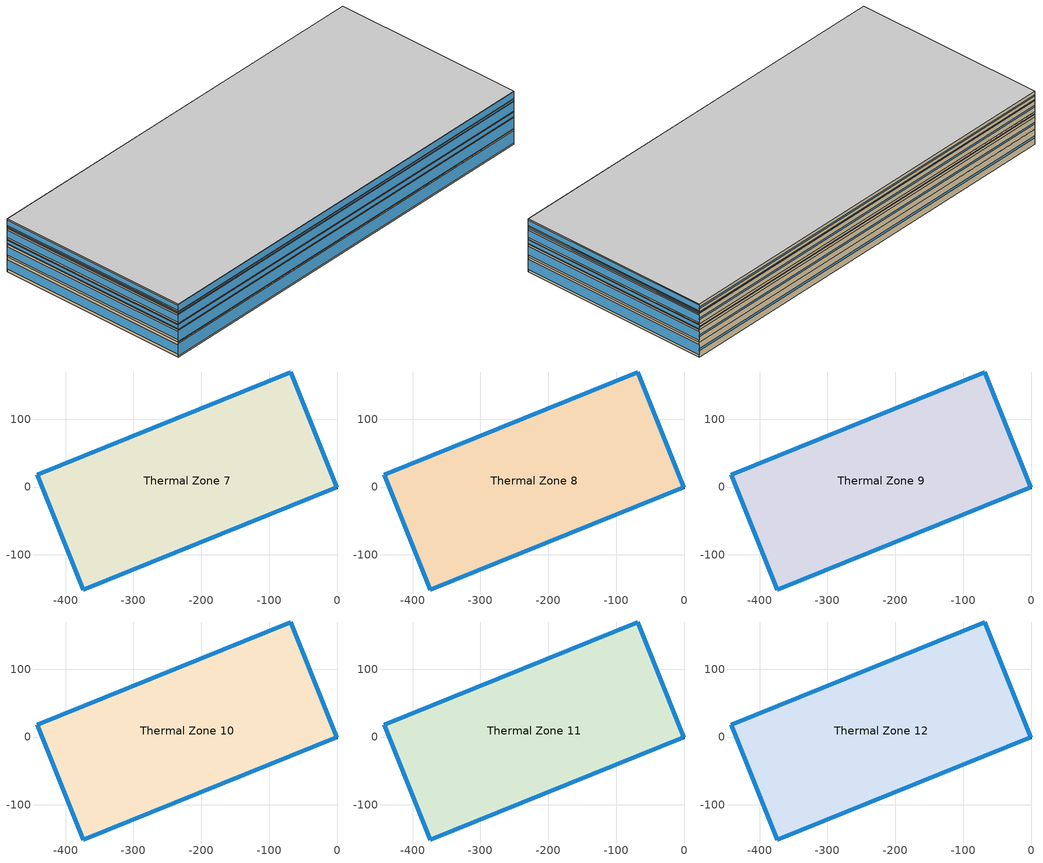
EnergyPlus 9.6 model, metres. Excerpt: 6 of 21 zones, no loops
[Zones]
Thermal Zone 7
 floor to Thermal Zone 6 (Interior Floor): 0,0 -373.96,-151.09 -442.19,17.78 -68.23,168.87 z53.81
 wall outside (Ext Wall): -442.19,17.78 -373.96,-151.09 0,0 -68.23,168.87 -442.19,17.78 z53.81:68.06
 window (Ext Window): -442.18,17.77 -373.96,-151.08 z56.52:65.35; 0,0.01 -68.22,168.86 z56.16:65.71; -373.95,-151.09 -0.01,0 z55.09:66.78; -68.24,168.86 -442.18,17.78 z59.94:61.93
Thermal Zone 8
 floor to Thermal Zone 7 (Interior Floor): 0,0 -373.96,-151.09 -442.19,17.78 -68.23,168.87 z68.06
 wall outside (Ext Wall): -442.19,17.78 -373.96,-151.09 0,0 -68.23,168.87 -442.19,17.78 z68.06:80.33
 window (Ext Window): -442.18,17.77 -373.96,-151.08 z70.39:78; 0,0.01 -68.22,168.86 z70.08:78.31; -373.95,-151.09 -0.01,0 z69.16:79.23; -68.24,168.86 -442.18,17.78 z73.34:75.05
Thermal Zone 9
 floor to Thermal Zone 8 (Interior Floor): 0,0 -373.96,-151.09 -442.19,17.78 -68.23,168.87 z80.33
 wall outside (Ext Wall): -442.19,17.78 -373.96,-151.09 0,0 -68.23,168.87 -442.19,17.78 z80.33:85.31
 window (Ext Window): -442.18,17.77 -373.96,-151.08 z81.28:84.36; 0,0.01 -68.22,168.86 z81.15:84.49; -373.95,-151.09 -0.01,0 z80.78:84.86; -68.24,168.86 -442.18,17.78 z82.47:83.17
Thermal Zone 10
 floor to Thermal Zone 9 (Interior Floor): 0,0 -373.96,-151.09 -442.19,17.78 -68.23,168.87 z85.31
 wall outside (Ext Wall): -442.19,17.78 -373.96,-151.09 0,0 -68.23,168.87 -442.19,17.78 z85.31:95.75
 window (Ext Window): -442.18,17.77 -373.96,-151.08 z87.29:93.77; 0,0.01 -68.22,168.86 z87.03:94.03; -373.95,-151.09 -0.01,0 z86.25:94.81; -68.24,168.86 -442.18,17.78 z89.8:91.26
Thermal Zone 11
 floor to Thermal Zone 10 (Interior Floor): 0,0 -373.96,-151.09 -442.19,17.78 -68.23,168.87 z95.75
 wall outside (Ext Wall): -442.19,17.78 -373.96,-151.09 0,0 -68.23,168.87 -442.19,17.78 z95.75:97.32
 window (Ext Window): -442.18,17.77 -373.96,-151.08 z96.05:97.02; 0,0.01 -68.22,168.86 z96.01:97.06; -373.95,-151.09 -0.01,0 z95.89:97.18; -68.24,168.86 -442.18,17.78 z96.43:96.64
Thermal Zone 12
 floor to Thermal Zone 11 (Interior Floor): 0,0 -373.96,-151.09 -442.19,17.78 -68.23,168.87 z97.32
 wall outside (Ext Wall): -442.19,17.78 -373.96,-151.09 0,0 -68.23,168.87 -442.19,17.78 z97.32:104.89
 window (Ext Window): -442.18,17.77 -373.96,-151.08 z98.76:103.45; 0,0.01 -68.22,168.86 z98.57:103.64; -373.95,-151.09 -0.01,0 z98:104.21; -68.24,168.86 -442.18,17.78 z100.58:101.63
 ceiling to Thermal Zone 13 (Interior Ceiling): -68.23,168.87 -442.19,17.78 -373.96,-151.09 0,0 z104.89
[Building]
Building 1: North Axis {deg}=-0
[Site:Location]
Washington Dc Dulles IntL Ar: Latitude {deg}=38.98; Longitude {deg}=-77.47; Time Zone {hr}=-5; Elevation {m}=82
[SizingPeriod:DesignDay] Month=7; Day of Month=21; Day Type=SummerDesignDay; Daily Dry-Bulb Temperature Range {deltaC}=14.4; Dry-Bulb Temperature Range Modifier Type=DefaultMultipliers; Barometric Pressure {Pa}=86790; Wind Speed {m/s}=5; Wind Direction {deg}=340; Rain Indicator=No; Snow Indicator=No; Daylight Saving Time Indicator=No; Solar Model Indicator=ASHRAETau; ASHRAE Clear Sky Optical Depth for Beam Irradiance (taub)=0.339; ASHRAE Clear Sky Optical Depth for Diffuse Irradiance (taud)=2.366; Begin Environment Reset Mode=FullResetAtBeginEnvironment
Name | Maximum Dry-Bulb Temperature {C} | Humidity Condition Type | Wetbulb or DewPoint at Maximum Dry-Bulb {C} | Enthalpy at Maximum Dry-Bulb {J/kg}
SALT-LAKE-CITY-IAP Ann Clg .4% Condns DB=>MWB | 36.5 | Wetbulb | 17.1
SALT-LAKE-CITY-IAP Ann Clg .4% Condns DP=>MDB | 22.5 | Dewpoint | 15.6
SALT-LAKE-CITY-IAP Ann Clg .4% Condns Enth=>MDB | 30.8 | Enthalpy |  | 59300
SALT-LAKE-CITY-IAP Ann Clg .4% Condns WB=>MDB | 31.2 | Wetbulb | 19
[Material] Thermal Absorptance=0.9
Name | Roughness | Thickness m | Conductivity W/m-K | Density kg/m3 | Specific Heat J/kg-K | Solar Absorptance | Visible Absorptance
wall concrete | MediumRough | 0.03 | 0.5 | 2243 | 837 | 0.65 | 0.65
Wall Insulation [18] | MediumRough | 0.1693 | 0.049 | 265 | 836.8 | 0.7 | 0.7
F16 Acoustic tile | MediumSmooth | 0.0191 | 0.06 | 368 | 590 | 0.3 | 0.3
M11 100mm lightweight concrete | MediumRough | 0.1016 | 0.53 | 1280 | 840 | 0.5 | 0.5
[Material:AirGap]
F05 Ceiling air space resistance: Thermal Resistance m2-K/W=0.18
[WindowMaterial:SimpleGlazingSystem]
Window Material Simple Glazing System: U-Factor W/m2-K=1.8; Solar Heat Gain Coefficient=0.3
[Construction]
Ext Wall: wall concrete, Wall Insulation [18]
Ext Window: Window Material Simple Glazing System
Interior Ceiling: M11 100mm lightweight concrete, F05 Ceiling air space resistance, F16 Acoustic tile
Interior Floor: F16 Acoustic tile, F05 Ceiling air space resistance, M11 100mm lightweight concrete
[Zone]
Thermal Zone 7: 248, 0, 0, 53.81, , 1, , , , , , Yes
Thermal Zone 8: 248, 0, 0, 68.06, , 1, , , , , , Yes
Thermal Zone 9: 248, 0, 0, 80.33, , 1, , , , , , Yes
Thermal Zone 10: 248, 0, 0, 85.31, , 1, , , , , , Yes
Thermal Zone 11: 248, 0, 0, 95.75, , 1, , , , , , Yes
Thermal Zone 12: 248, 0, 0, 97.32, , 1, , , , , , Yes
